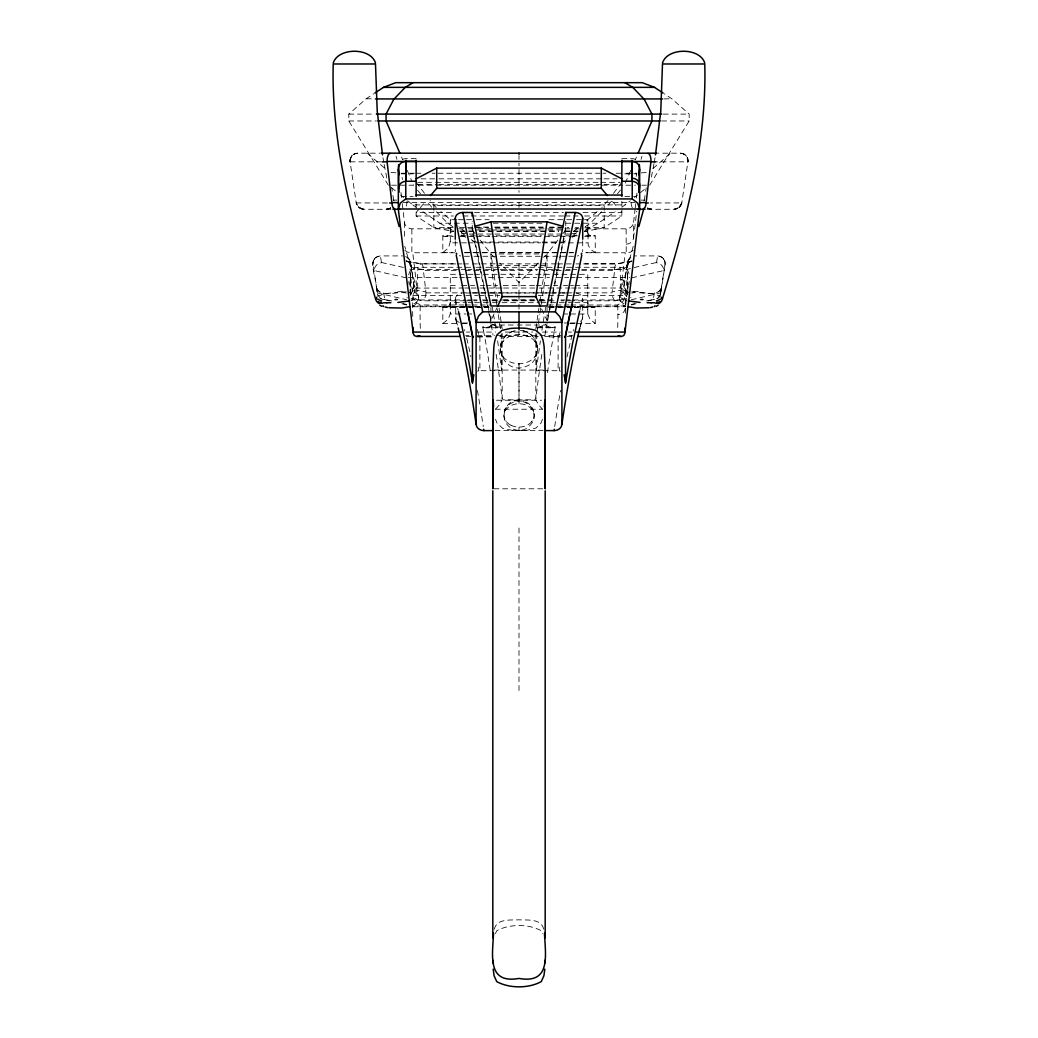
<?xml version="1.0" encoding="UTF-8"?>
<svg xmlns="http://www.w3.org/2000/svg" width="1038" height="1038" viewBox="0 0 1038 1038"><rect width="100%" height="100%" fill="white"/><g stroke="black" fill="none" stroke-linecap="round" stroke-linejoin="round"><path stroke-width="0.75" stroke-dasharray="5 3.75" d="M450.297 313.606L450.297 311.932M450.297 307.559L450.297 305.522M450.297 241.361L448.572 247.913L442.824 252.506L442.824 235.821L452.555 235.821M519 334.483L519 331.446M519 207.392L519 201.009M587.768 309.7L587.768 307.559M587.768 303.576L587.768 302.317M587.768 233.018L587.768 231.539L584.537 231.539M566.722 267.298L620.101 267.298A351.83 13.455 -84.3 0 1 620.348 279.65L620.283 288.019L578.153 288.019M627.588 274.577L627.782 288.343M627.769 283.789L627.731 294.494M627.782 288.824L627.769 291.328M648.166 300.916L657.547 298.555L660.492 293.962A319.367 0.895 -81.5 0 1 661.764 286.722L665.086 264.508C665.721 260.097 662.062 256.036 657.69 255.919L634.996 255.919M410.269 294.636L410.218 285.541M410.231 283.75L410.438 273.915M410.218 287.124L410.244 282.154M627.756 292.885L627.769 291.847M619.582 295.415L621.178 298.062L626.537 300.423M410.36 276.16L410.412 274.577M450.297 302.447L450.181 304.848L450.297 302.59L466.464 302.681M391.028 209.287L363.637 209.287L358.331 207.081L356.242 202.981L350.104 161.837C349.339 157.426 353.037 153.092 357.5 153.183L380.012 153.183M646.972 209.287L674.363 209.287L679.669 207.081L681.758 202.981L687.896 161.837C688.687 157.465 684.95 153.079 680.5 153.183L657.988 153.183M389.834 300.916L380.453 298.555L377.508 293.962A319.367 0.895 81.5 0 0 376.236 286.722C376.794 278.236 365.856 258.19 380.31 255.919L403.004 255.919M450.284 302.681C450.31 306.054 446.496 308.468 442.824 307.144L442.824 323.441L458.705 323.441M620.101 267.298A7.487 7.123 0.1 0 1 627.536 275.213L625.213 295.506L573.586 295.506M626.135 244.164A7.487 6.981 0 0 0 633.569 237.949L633.569 222.469L635.087 209.17M635.217 208.067L635.723 203.63M636.359 198.089L636.995 192.562M628.898 284.568L629.262 281.493M500.446 347.289C501.017 338.622 508.542 331.2 517.171 330.473M504.157 413.993C508.296 385.98 549.4 407.869 528.498 426.981C520.817 433.806 507.271 429.693 504.689 419.767C497.955 400.006 532.494 392.533 533.843 413.993M625.719 305.094L627.782 287.383A344.318 13.455 -84.2 0 0 627.549 275.304M633.569 237.949L636.709 211.155M350.091 161.772L350.623 157.698M620.283 288.019L620.945 288.045L625.265 252.753L583.408 252.753M350.014 160.462L351.83 155.778L354.516 153.806L357.5 153.183M535.829 328.748L537.982 314.423M538.216 312.827L538.93 308.052M539.89 301.695L547.052 253.947L557.886 240.076M536.828 333.756L536.361 370.696L558.107 370.696L558.107 336.922L545.677 336.922M537.074 332.173L539.682 314.735M539.929 313.152L547.052 265.624L547.052 253.947L543.691 257.372M627.341 294.494L625.862 291.133L623.514 288.875A321.04 0.895 -81.5 0 1 624.266 284.516L627.601 262.303A7.474 7.474 0 0 1 631.74 256.658M645.052 195.468L644.274 200.71A7.487 7.487 0 0 0 644.209 201.424M645.688 191.239L646.207 187.748M678.748 207.872L681.771 202.916L650.579 202.981M633.219 246.291L619.673 294.844C618.376 299.411 620.984 304.51 625.317 306.34M619.595 295.246L619.336 296.894L619.595 295.246A7.487 7.214 7.2 0 0 626.822 304.394M660.492 293.962L661.777 286.709A7.474 7.474 0 0 1 654.368 293.079A312.049 0.895 -81.3 0 0 653.2 299.554L645.896 301.059M626.654 266.532A7.668 6.942 69.3 0 1 631.921 261.031L628.833 262.614L627.043 265.52L627.873 262.549L626.809 266.571L627.601 262.303M653.992 163.563L651.202 178.004M654.251 162.123L655.03 157.776M413.5 287.682L413.799 286.384L411.982 290.484L409.439 292.392M548.959 311.076L547.052 320.573L541.109 307.897M549.271 309.48L565.749 227.075L549.634 227.075M547.688 320.327L565.749 229.995L565.749 221.237M554.5 330.772L555.265 327.022L535.919 327.022M558.107 336.922A7.487 4.671 0 0 1 559.041 336.961L560.559 329.396M636.177 176.395L636.826 173.229L623.579 173.229M681.771 202.916L679.254 207.47L674.363 209.287M410.464 295.454L412.67 290.432L416.653 288.097L463.091 288.019M579.892 309.947L582.72 299.152L582.72 317.148L580.008 327.204M410.659 294.494L411.515 292.197M580.398 326.334L582.603 318.147M573.158 330.992L573.534 329.591M494.283 929.231C496.826 918.319 510.592 920.278 519 919.824C527.408 920.278 541.174 918.319 543.717 929.231M641.03 159.346L641.964 156.271M542.446 419.287L541.525 421.856A22.823 17.815 0 0 1 540.837 423.245L535.958 428.032L527.006 430.277A66.51 51.913 0 0 1 519.688 430.588L518.312 430.601A71.843 56.078 0 0 1 512.474 430.407L502.716 428.37L497.163 423.245A22.823 17.815 0 0 1 496.475 421.856L495.554 419.287M627.51 262.588L628.457 259.76L632.35 256.399M661.66 287.163L660.856 289.589L661.777 286.709C658.001 299.165 640.498 290.484 631.688 293.079M630.702 170.492L624.383 185.205L635.438 185.205M635.295 159.787L636.437 157.101M495.411 933.694L496.748 930.749C509.373 923.794 528.627 923.794 541.252 930.749L542.589 933.694M489.677 314.242L490.948 320.573L496.891 307.897M374.653 258.514L373.135 261.317L372.914 264.508A341.489 0.96 81.5 0 1 374.16 271.541L377.339 292.885L406.74 299.787M649.645 185.205L689.18 120.966L689.18 114.102L671.807 98.753L664.229 93.77M633.193 250.301L630.455 252.182L626.212 252.766L626.135 228.827A7.487 7.136 0 0 0 633.569 222.469M502.509 342.203L503.196 341.268M535.491 355.969L534.804 356.903M505.804 409.919L506.362 409.167M532.196 420.935L531.677 421.623M607.983 200.568L601.845 207.574M613.484 193.328L621.866 182.325M562.804 233.771L565.749 229.995L544.794 229.995M611.512 201.216L606.257 207.211M617.454 193.834L620.426 190.136M419.222 208.872L416.134 212.492L455.02 212.492M420.26 207.665L425.398 201.619M351.363 156.388L352.349 155.233M538.073 263.107L519 282.57L499.927 263.107M601.677 211.778L590.22 223.222L585.185 226.751M388.355 185.205L348.82 120.966L348.82 114.102L366.193 98.753L373.771 93.77M495.658 408.972L499.784 404.392L502.042 399.812L535.958 399.812L538.216 404.392L542.342 408.972M652.954 168.493L670.704 153.183M597.148 211.609L585.302 221.73M548.012 234.043L570.55 234.043L579.152 226.855M621.866 207.211L630.326 200.814M634.4 197.531L637.449 195.066M640.498 192.601L646.596 187.67M448.416 306.405L445.198 307.469L466.944 307.469M472.459 240.842L474.638 242.023L563.362 242.023L566.722 239.674M573.43 234.977L576.791 232.629M585.147 230.28L598.225 223.222L615.119 211.778M621.866 201.268L621.866 215.982L604.181 227.633L584.641 231.526M620.815 293.339L621.347 293.014A18.256 4.645 10.7 0 1 623.643 292.353M377.611 296.206L385.604 293.598L397.723 292.353M563.362 242.023L565.541 240.842M572.081 237.326L576.44 234.977M389.302 208.677L390.275 208.158L386.331 209.287L387.628 209.17M412.683 306.34C417.004 304.51 419.637 299.398 418.327 294.844L404.781 246.291M353.543 154.312L356.19 153.3M537.23 328.086L545.651 324.154M442.824 235.821C449.13 239.389 448.779 230.864 453.541 231.539L433.858 227.633L416.134 215.982L416.134 201.268M447.599 235.937L445.263 236.327L453.372 236.327M442.824 323.441L447.949 319.47L450.284 313.982L466.049 313.982M677.697 208.508L675.466 209.209M555.265 327.022L552.281 327.774M477.493 371.085L478.816 370.748A358.538 33.995 85.6 0 0 477.83 364.779M584.692 236.327L595.241 235.821L595.241 252.506L585.717 252.506M411.463 300.423L416.822 298.062L418.418 295.415M515.354 330.746C488.223 336.234 502.029 376.638 526.162 366.362C543.873 360.16 539.591 331.265 520.829 330.473M574.844 302.681L587.78 302.681L590.051 306.69L595.241 307.144L595.241 323.441L576.194 323.441M570.796 304.99L617.74 304.99L622.67 301.85L625.097 296.647A322.014 12.586 -84.2 0 1 625.265 316.681M631.26 299.787L660.661 292.885L663.84 271.554A341.489 0.96 -81.5 0 1 665.086 264.521L664.865 261.317L663.347 258.514M625.823 305.951L571.497 306.444M617.74 304.99L617.908 314.54A314.501 12.573 -84 0 1 617.662 329.604M630.351 268.518L626.615 269.53L579.541 269.53M631.351 304.99L636.138 303.732M631.753 277.834L663.918 270.516A7.798 7.007 66.2 0 0 656.548 262.718M634.088 267.545L656.535 262.51M631.286 304.497L634.945 303.576M488.431 327.489L486.303 327.813L500.861 327.749M614.626 269.685L626.667 267.454L623.514 288.875L621.048 288.058M570.55 234.043L576.804 232.927M626.874 298.516L615.106 300.799L573.054 300.799M623.41 289.771L612.096 291.963L614.587 270.542L581.721 270.542M632.064 261.135L617.701 263.899L582.227 263.899M631.895 260.966L616.689 263.782L584.796 263.86M641.212 172.879L647.05 172.425M477.545 337.052L478.959 336.961A7.487 4.671 0 0 1 479.893 336.922L492.323 336.922M664.138 98.908L671.807 98.753M641.082 200.113L644.364 200.1M412.968 306.755L467.295 306.703M348.82 114.102L374.731 114.102M663.269 114.102L689.18 114.102M348.82 120.966L376.353 120.966M661.647 120.966L689.18 120.966M416.134 158.645L406.066 158.645A7.487 6.981 0 0 0 402.368 159.554M621.866 158.645L631.934 158.645A7.487 6.981 0 0 1 635.632 159.554M350.104 161.837L382.256 161.837M652.526 161.837L687.896 161.837M414.421 173.229L401.174 173.229L402.485 179.561M415.901 173.229L421.791 173.229M432.106 173.229L435.052 173.229M437.997 173.229L600.003 173.229M602.948 173.229L605.894 173.229M616.209 173.229L622.099 173.229M401.252 173.852L413.163 173.852M624.837 173.852L636.748 173.852M421 178.834L437.193 178.834M438.815 178.834L602.416 178.834M604.038 178.834L617 178.834M417.756 182.325L433.962 182.325M435.584 182.325L599.186 182.325M600.807 182.325L620.244 182.325M417.704 184.362L437.154 184.362M438.776 184.362L602.481 184.362M604.103 184.362L620.309 184.362M391.508 185.205L413.617 185.205L412.462 182.532M418.47 185.205L622.761 185.205M641.756 185.205L646.492 185.205M401.252 196.454L413.163 196.454M624.837 196.454L636.748 196.454M403.172 202.605L634.828 202.605M387.421 202.981L356.229 202.916L359.252 207.872M407.675 200.814L412.761 204.914L625.239 204.914M474.457 212.492L563.543 212.492M582.98 212.492L621.866 212.492L618.778 208.872M416.134 215.982L453.398 215.982M463.117 215.982L469.591 215.982M471.213 215.982L563.543 215.982M565.165 215.982L571.64 215.982M573.261 215.982L578.127 215.982M584.602 215.982L621.866 215.982M456.772 219.68L450.297 219.68L440.903 211.609M458.394 219.68L464.855 219.68M466.477 219.68L474.561 219.68M476.183 219.68L489.119 219.68M548.946 219.68L565.126 219.68M566.735 219.68L574.831 219.68M576.44 219.68L582.915 219.68M584.537 219.68L587.768 219.68L588.183 245.266L590.881 249.626L595.176 252.481M422.881 211.778L439.775 223.222L472.056 223.222M493.102 223.222L544.898 223.222M565.944 223.222L598.225 223.222M488.366 227.075L472.251 227.075L489.365 312.659M494.815 227.075L543.185 227.075M453.139 227.633L433.858 227.633L433.858 211.869M459.562 227.633L465.997 227.633M467.606 227.633L488.496 227.633M494.918 227.633L543.121 227.633M549.556 227.633L568.837 227.633M575.26 227.633L578.477 227.633M584.9 227.633L604.181 227.633L604.181 211.869M403.289 212.492L404.431 222.469A7.487 7.11 6.9 0 0 411.865 228.827L452.14 228.827M458.588 228.827L466.646 228.827M468.255 228.827L476.312 228.827M477.921 228.827L563.31 228.827M564.919 228.827L572.976 228.827M574.585 228.827L579.412 228.827M585.86 228.827L626.135 228.827M489.975 229.995L472.251 229.995L472.251 221.237M491.597 229.995L543.185 229.995M450.297 230.968L453.541 230.968M460.003 230.968L472.939 230.968M479.413 230.968L558.652 230.968M565.126 230.968L578.062 230.968M584.537 230.968L587.768 230.968M460.003 231.539L472.939 231.539M479.413 231.539L558.652 231.539M565.126 231.539L578.062 231.539M469.15 234.043L493.297 234.043M494.905 234.043L546.403 234.043M460.664 235.821L468.761 235.821M470.383 235.821L489.845 235.821M496.333 235.821L541.732 235.821M548.22 235.821L570.926 235.821M572.548 235.821L577.413 235.821M585.523 235.821L595.241 235.821M459.86 236.327L474.444 236.327M476.066 236.327L490.455 236.327M492.038 236.327L542.848 236.327M544.444 236.327L557.134 236.327M560.377 236.327L576.596 236.327M466.477 242.84L450.297 242.84L450.297 219.68L452.763 221.73M468.086 242.84L492.349 242.84M493.971 242.84L540.863 242.84M542.485 242.84L566.735 242.84M568.357 242.84L587.768 242.84M442.824 252.506L452.347 252.506M465.05 252.506L471.395 252.506M472.991 252.506L480.931 252.506M482.514 252.506L557.134 252.506M560.312 252.506L566.67 252.506M569.836 252.506L573.015 252.506M454.592 252.753L412.735 252.753L416.952 288.058M464.258 252.753L472.303 252.753M473.912 252.753L480.36 252.753M481.969 252.753L559.248 252.753M560.87 252.753L567.306 252.753M568.915 252.753L573.742 252.753M498.967 253.947L539.033 253.947M464.427 256.269L472.459 256.269M474.055 256.269L567.15 256.269M568.759 256.269L573.573 256.269M455.773 263.899L420.299 263.899L405.936 261.135M457.317 263.899L461.936 263.899M463.48 263.899L480.451 263.899M481.398 263.86L556.602 263.86M557.549 263.899L574.52 263.899M576.064 263.899L580.683 263.899M480.114 240.076L490.948 253.947L490.948 265.624L547.052 265.624M410.257 294.026A344.227 13.442 84.2 0 1 410.451 275.304A7.487 7.123 0 0 1 417.899 267.298L474.509 267.298M476.131 267.298L484.214 267.298M485.836 267.298L555.395 267.298M557.017 267.298L565.1 267.298M458.459 269.53L411.385 269.53L407.649 268.518M461.157 269.53L465.193 269.53M467.879 269.53L471.914 269.53M475.949 269.53L484.019 269.53M485.369 269.53L498.824 269.53M500.16 269.53L537.84 269.53M539.176 269.53L552.631 269.53M553.981 269.53L562.051 269.53M566.086 269.53L570.121 269.53M572.807 269.53L576.843 269.53M456.279 270.542L423.413 270.542L425.904 291.963L414.59 289.771M465.232 270.542L481.658 270.542M483.163 270.542L495.1 270.542M501.082 270.542L536.918 270.542M542.9 270.542L554.837 270.542M556.342 270.542L572.768 270.542M472.939 274.317L450.297 274.317L450.297 313.567M474.561 274.317L560.273 274.317M561.895 274.317L587.768 274.317L587.768 313.606M408.362 277.38L458.069 277.38M459.678 277.38L464.479 277.38M466.088 277.38L482.125 277.38M488.535 277.38L496.553 277.38M498.162 277.38L536.633 277.38M538.242 277.38L549.465 277.38M555.875 277.38L568.707 277.38M570.303 277.38L575.117 277.38M576.726 277.38L629.638 277.38M450.297 285.619L458.9 285.619M461.754 285.619L474.638 285.619M480.373 285.619L484.668 285.619M486.095 285.619L497.552 285.619M503.287 285.619L534.791 285.619M536.218 285.619L549.102 285.619M553.397 285.619L557.691 285.619M563.426 285.619L567.721 285.619M570.589 285.619L573.443 285.619M574.883 285.619L587.768 285.619M464.713 288.019L469.578 288.019M471.2 288.019L501.99 288.019M503.612 288.019L537.632 288.019M539.254 288.019L570.044 288.019M571.666 288.019L576.531 288.019M425.943 292.846L471.018 292.846M472.472 292.846L478.284 292.846M481.191 292.846L501.549 292.846M503.002 292.846L534.998 292.846M536.451 292.846L556.809 292.846M559.716 292.846L565.528 292.846M566.982 292.846L612.057 292.846M406.312 293.079C397.502 290.484 379.999 299.165 376.223 286.709A7.474 7.474 0 0 0 383.632 293.079A312.049 0.895 81.3 0 1 384.8 299.554L392.105 301.059M466.218 293.014L471.018 293.014M472.614 293.014L479.011 293.014M480.607 293.014L560.585 293.014M562.181 293.014L568.577 293.014M461.469 295.506L412.787 295.506L410.464 275.213M465.893 295.506L477.688 295.506M479.167 295.506L486.55 295.506M488.016 295.506L499.823 295.506M538.177 295.506L545.56 295.506M548.505 295.506L557.354 295.506M558.833 295.506L572.107 295.506M410.892 299.943L464.946 299.943M467.645 299.943L471.706 299.943M473.056 299.943L477.104 299.943M482.514 299.943L490.624 299.943M491.973 299.943L498.733 299.943M502.781 299.943L535.219 299.943M539.267 299.943L546.027 299.943M547.376 299.943L555.486 299.943M560.896 299.943L564.944 299.943M566.294 299.943L570.355 299.943M573.054 299.943L627.108 299.943M492.544 300.112L502.171 300.112M503.767 300.112L537.437 300.112M539.033 300.112L545.456 300.112M464.946 300.799L422.894 300.799L411.126 298.516M466.451 300.799L470.954 300.799M473.951 300.799L476.961 300.799M482.968 300.799L488.963 300.799M491.973 300.799L497.981 300.799M503.988 300.799L534.012 300.799M540.019 300.799L546.027 300.799M549.037 300.799L555.032 300.799M561.039 300.799L564.049 300.799M567.046 300.799L571.549 300.799M468.086 302.681L472.939 302.681M474.548 302.681L490.727 302.681M492.349 302.681L500.433 302.681M502.055 302.681L539.254 302.681M540.876 302.681L548.959 302.681M550.581 302.681L566.748 302.681M568.37 302.681L573.223 302.681M463.96 304.99L420.26 304.99L415.33 301.85L412.916 296.712A321.832 12.573 84.2 0 0 412.735 316.629M465.582 304.99L470.435 304.99M472.056 304.99L478.531 304.99M480.153 304.99L489.858 304.99M548.142 304.99L554.616 304.99M556.225 304.99L562.7 304.99M564.322 304.99L569.174 304.99M466.503 306.444L412.177 305.951M467.814 306.444L473.069 306.444M474.379 306.444L479.621 306.444M483.565 306.444L488.807 306.444M549.193 306.444L554.435 306.444M558.379 306.444L563.621 306.444M564.932 306.444L570.186 306.444M468.865 306.703L473.562 306.703M475.132 306.703L489.235 306.703M548.765 306.703L553.475 306.703M555.032 306.703L562.868 306.703M564.438 306.703L569.135 306.703M570.705 306.703L625.032 306.755M442.824 307.144L467.139 307.144M468.761 307.144L473.626 307.144M475.248 307.144L489.845 307.144M548.22 307.144L566.06 307.144M567.682 307.144L572.548 307.144M574.17 307.144L595.241 307.144M468.501 307.469L480.931 307.456M484.097 307.456L488.872 307.456M549.206 307.456L557.134 307.456M558.691 307.456L572.678 307.469M574.235 307.469L592.867 307.469L589.701 306.457M467.476 313.982L471.771 313.982M563.426 313.982L567.734 313.982M570.589 313.982L576.324 313.982M579.191 313.982L587.78 313.982L590.051 319.393L595.176 323.415M462.598 322.974L470.655 322.974M564.114 322.974L568.954 322.974M570.563 322.974L575.402 322.974M461.871 323.441L468.229 323.441M569.836 323.441L574.611 323.441M490.779 325.011L547.221 325.011M483.5 330.772L482.735 327.022L502.081 327.022M466.425 332.069L469.656 332.069M477.752 332.069L495.541 332.069M505.247 332.069L532.754 332.069M542.459 332.069L560.248 332.069M568.344 332.069L571.575 332.069M465.725 335.456L468.955 335.456M477.026 335.456L494.776 335.456M496.398 335.456L538.372 335.456M539.994 335.456L560.974 335.456M569.045 335.456L572.275 335.456M466.257 336.429L471.005 336.429M477.337 336.429L493.31 336.429M499.732 336.429L538.268 336.429M544.691 336.429L560.663 336.429M566.995 336.429L571.743 336.429M494.438 370.06L545.145 370.06M501.172 333.756L501.639 370.696L479.893 370.696L479.893 336.922M496.424 400.24L541.577 400.24M495.36 409.231L542.64 409.231M495.061 430.588L542.939 430.588M493.919 488.794L544.081 488.794M453.204 263.86L421.311 263.782L406.105 260.966A7.668 6.942 -69.3 0 1 411.346 266.532M537.139 327.749L551.697 327.813L549.569 327.489M393.636 200.1L396.918 200.113M366.193 98.753L373.862 98.908M560.455 337.052L559.119 336.961M640.277 292.353L652.396 293.598L660.389 296.206M390.95 172.425L396.788 172.879M650.372 209.17L651.669 209.287A7.487 7.487 0 0 1 647.258 207.847M520.22 330.499C529.095 330.824 536.906 338.453 537.554 347.289M485.719 327.774L482.735 327.022M363.637 209.287L358.746 207.47L356.229 202.916M461.274 232.927L467.541 234.043L458.926 226.855M381.465 262.51L403.912 267.545M423.374 269.685L411.333 267.454L414.512 288.862A321.04 0.895 81.5 0 0 413.734 284.516L410.399 262.303A7.474 7.474 0 0 0 406.26 256.658M680.5 153.183L683.484 153.806L686.17 155.778L687.986 160.462M648.698 208.677L647.725 208.158L651.669 209.287M362.534 209.209L360.303 208.508M403.055 303.576L406.714 304.497M401.862 303.732L406.649 304.99M406.247 277.834L374.082 270.516A7.798 7.007 -66.2 0 1 381.452 262.718M681.81 153.3L684.457 154.312M590.466 235.937C592.036 236.898 586.665 234.004 587.768 231.682M406.105 260.966L409.167 262.614L410.957 265.52L410.127 262.549L411.191 266.571L410.399 262.303M560.507 371.085L559.261 370.761A358.538 33.995 -85.6 0 1 560.17 364.831M492.349 324.154L500.77 328.086M439.775 223.222L452.853 230.28M461.56 234.977L465.919 237.326M405.65 256.399L409.543 259.76L410.49 262.588M417.185 293.339L416.653 293.014A18.256 4.645 -10.7 0 0 414.357 292.353M412.761 204.914L416.134 207.211M452.815 226.751L447.78 223.222L436.323 211.778M461.209 232.629L464.57 234.977M471.278 239.674L474.638 242.023M628.561 292.392L626.018 290.484L624.201 286.384L624.5 287.682M391.404 187.67L397.502 192.601M400.551 195.066L403.6 197.531M436.207 207.574L430.056 200.568M367.296 153.183L385.046 168.493M431.743 207.211L426.488 201.216M494.309 257.372L490.948 253.947L498.11 301.695M685.651 155.233L686.637 156.388M612.602 201.619L617.74 207.665M534.804 341.268L535.491 342.203M503.196 356.903L502.509 355.969M531.638 409.167L532.196 409.919M506.323 421.623L505.804 420.935M417.574 190.136L420.546 193.834M475.196 233.771L472.251 229.995L490.948 323.506M416.134 182.325L424.529 193.328M404.807 250.301L407.545 252.182L411.865 252.766L411.865 228.827M625.629 290.809L627.134 293.767M401.563 157.101L402.705 159.787M407.298 170.492L411.891 181.196M687.377 157.698L687.909 161.772M376.34 287.163L377.508 293.962M396.036 156.271L396.97 159.346M455.397 299.58L456.006 319.691M455.397 318.147L457.667 326.555M455.513 300.008L455.591 300.293A351.181 34.007 85.5 0 1 458.199 310.323M456.175 320.353L457.992 327.204M464.466 329.591L464.842 330.992M386.798 178.004L384.008 163.563M477.441 329.396L478.959 336.961M418.405 295.246L418.664 296.894L418.405 295.246A7.487 7.214 -7.2 0 1 411.178 304.394M382.97 157.776L383.749 162.123M499.07 308.052L502.171 328.748M490.948 265.624L498.071 313.152M498.318 314.735L500.926 332.173M391.793 187.748L392.312 191.239M392.948 195.468L393.726 200.71A7.487 7.487 0 0 1 393.791 201.424M408.738 281.493L409.102 284.568M401.005 192.562L401.641 198.089M402.277 203.63L402.913 209.17M627.601 275.044L627.653 276.614L627.562 273.915M627.756 281.856L627.769 283.465M604.181 210.286L604.181 205.563L433.858 205.563L433.858 210.286M582.72 240.79L582.72 250.43A7.513 5.865 0 0 1 582.552 251.689M547.052 305.976L547.052 323.739M535.829 333.522L535.829 398.748A326.256 23.77 -86.6 0 1 542.147 352.258M519 155.687L519 159.45M519 163.213L519 165.717M519 169.466L519 187.125M519 190.59L519 192.328M519 263.73L519 294.766M519 295.467L519 309.973M519 427.098L519 430.588M519 527.992L519 691.58M502.171 333.522L502.171 398.748A326.256 23.77 86.6 0 0 495.853 352.258M490.948 307.443L490.948 320.586M455.28 240.79L455.28 250.43A7.513 5.865 0 0 0 455.448 251.689M404.431 222.469L404.431 239.285M420.299 328.384A314.592 12.573 84 0 1 420.26 304.99M625.343 308.325A7.487 6.981 0 0 1 617.908 314.54M417.717 288.019A351.765 13.455 84.3 0 1 417.899 267.298M620.348 279.65A7.487 6.981 0 0 1 627.782 287.383M619.92 295.298A33.514 8.421 7.1 0 1 622.164 293.65M621.295 291.756A15.713 3.944 10.4 0 1 625.148 290.744M631.636 291.886A21.577 1.998 3.1 0 1 634.711 291.976M633.284 291.47A33.216 2.465 2.9 0 1 640.238 291.769M415.836 293.65A33.514 8.421 -7.1 0 1 418.08 295.298M412.852 290.744A15.713 3.944 -10.4 0 1 416.705 291.756M403.289 291.976A21.577 1.998 -3.1 0 1 406.364 291.886M397.762 291.769A33.216 2.465 -2.9 0 1 404.716 291.47M491.182 324.946A326.256 23.77 86.6 0 1 493.037 335.092M544.963 335.092A326.256 23.77 -86.6 0 1 546.818 324.946M492.272 307.3A356.968 26.015 86.6 0 1 494.283 319.003M494.944 323.142A356.968 26.015 86.6 0 1 496.073 330.292M497.63 340.84A356.968 26.015 86.6 0 1 501.639 370.696M536.361 370.696A356.968 26.015 -86.6 0 1 540.37 340.84M541.927 330.292A356.968 26.015 -86.6 0 1 544.392 314.981M545.054 311.076A356.968 26.015 -86.6 0 1 545.729 307.3M460.625 256.01A7.513 5.865 0 0 1 459.315 255.595M582.681 317.148A7.409 5.891 0 0 1 578.724 322.468M576.129 293.079A7.785 6.085 -0.2 0 1 582.655 299.152M466.711 338.349A320.95 31.802 85.4 0 1 470.941 356.825M477.428 390.483A320.95 31.802 85.4 0 1 483.293 426.553M459.328 322.39A7.409 5.787 0 0 1 455.319 317.148M554.707 426.553A320.95 31.802 -85.4 0 1 560.572 390.483M567.059 356.825A320.95 31.802 -85.4 0 1 572.042 335.378M552.32 327.437A9.459 6.241 -62.9 0 1 546.974 325.27M491.013 325.257A9.459 6.215 63 0 1 485.68 327.437M483.5 330.785A318.848 23.783 86.6 0 1 490.52 372.642M547.48 372.642A318.848 23.783 -86.6 0 1 554.5 330.785M455.345 299.152A7.785 6.085 0 0 1 461.871 293.079M578.685 255.595A7.513 5.865 0 0 1 577.375 256.01M680.526 153.429A7.759 7.175 -90 0 1 688.168 161.798M349.832 161.798A7.759 7.175 90 0 1 357.474 153.429M681.901 203.02A7.928 7.331 -90 0 1 674.376 209.118M363.624 209.118A7.928 7.331 90 0 1 356.099 203.02M390.742 207.847A7.487 7.487 0 0 1 386.331 209.287M651.656 209.04A7.759 7.162 90 0 1 647.427 207.924M643.988 201.1A7.759 7.162 90 0 1 644.014 200.684M393.986 200.684A7.759 7.162 -90 0 1 394.012 201.1M390.573 207.924A7.759 7.162 -90 0 1 386.344 209.04M406.961 201.087A7.772 2.971 -90 0 1 405.728 207.613M632.272 207.613A7.772 2.971 90 0 1 631.039 201.087M615.093 300.631A7.902 2.932 84.9 0 1 612.005 292.846M630.793 297.841A313.437 0.895 -81.3 0 1 630.896 297.27M626.705 296.284A7.798 7.045 68.5 0 1 623.189 289.771M627.86 292.028A7.487 7.487 0 0 1 624.279 284.49M660.687 294.014A7.85 7.045 65.2 0 1 653.213 299.398M625.382 306.586A7.798 2.829 83.2 0 1 624.007 306.236M626.628 269.685A7.941 2.893 83.5 0 1 629.288 274.875M626.809 266.571A342.384 0.96 -81.5 0 1 627.588 262.316M614.548 269.621A7.824 2.893 85.1 0 1 617.688 264.093M656.535 262.497A349.235 0.96 -81.7 0 1 657.677 255.932A7.474 7.474 0 0 1 665.086 264.508M425.995 292.846A7.902 2.932 -84.9 0 1 422.907 300.631M407.104 297.27A313.437 0.895 81.3 0 1 407.207 297.841M414.811 289.771A7.798 7.045 -68.5 0 1 411.295 296.284M413.721 284.49A7.487 7.487 0 0 1 410.14 292.028M384.787 299.398A7.85 7.045 -65.2 0 1 377.313 294.014M413.993 306.236A7.798 2.829 -83.2 0 1 412.618 306.586M408.713 274.875A7.941 2.893 -83.5 0 1 411.372 269.685M410.412 262.316A342.384 0.96 81.5 0 1 411.191 266.571M420.312 264.093A7.824 2.893 -85.1 0 1 423.452 269.621M381.465 262.497A349.235 0.96 81.7 0 0 380.323 255.932A7.474 7.474 0 0 0 372.914 264.508M519 363.689L519 403.743L519 363.689M509.619 361.73A18.697 14.597 -0.2 0 0 537.697 349.092A18.697 14.597 -0.2 0 0 509.671 336.442A18.697 14.597 -0.2 0 0 509.619 361.73M511.124 425.346A14.96 11.678 0.1 0 0 533.96 415.784A14.96 11.678 0.1 0 0 511.916 405.131A14.96 11.678 0.1 0 0 511.124 425.346"/><path stroke-width="1.5" d="M492.816 490.818L492.816 937.548M519 329.928L519 311.828M545.184 490.818L545.184 937.548M493.193 400.538L492.829 488.794L492.855 370.06L493.829 347.016A92.473 72.193 0 0 1 494.841 340.736L496.475 335.897A18.995 14.83 0 0 1 497.176 334.638L502.055 330.369L510.281 328.462A68.923 53.807 0 0 1 517.612 328.138L520.388 328.112A74.58 58.219 0 0 1 526.266 328.332L535.608 330.227L540.824 334.638A18.995 14.83 0 0 1 541.525 335.897L542.991 340.114A89.125 69.572 0 0 1 544.146 347.016L545.145 370.06L545.171 488.794L544.807 400.538M544.807 400.24L544.431 406.792M493.517 933.201C492.7 954.765 486.524 984.219 519 978.432C551.476 984.219 545.3 954.765 544.483 933.201M579.619 311.024L572.561 343.435L565.541 382.853L564.166 374.796M639.019 174.838L639.655 169.298A7.487 7.136 0 0 0 632.22 161.383L621.866 161.383M638.915 192.251L639.655 185.945A7.487 6.981 0 0 0 632.22 178.212M544.807 969.129L543.912 975.733L541.252 981.611C528.627 988.578 509.373 988.578 496.748 981.611L494.088 975.733L493.193 969.129M544.535 430.588L554.097 430.588L554.292 429.291M540.448 306.495L535.829 296.634L547.052 221.821L562.635 226.193M638.902 192.108L639.343 166.599A7.487 6.981 0 0 0 639.33 164.51M655.484 154.87L660.791 111.04L662.491 63.98L704.763 63.98C707.008 144.542 685.249 222.781 662.348 299.204A7.487 7.214 10.5 0 1 658.624 303.68M662.516 62.929C667.434 47.346 699.742 47.385 704.737 62.929M333.263 62.929C338.258 47.385 370.566 47.346 375.484 62.929M582.72 239.194L582.72 218.317A7.513 5.865 0 0 0 575.182 212.492L565.749 212.479L547.052 305.976L490.948 305.976L472.251 212.479L462.818 212.479A7.513 5.865 0 0 0 455.267 218.317L455.28 239.194M579.827 327.982A328.306 31.789 -85.5 0 0 561.908 424.283L561.908 322.04L559.858 316.668L555.369 311.867L575.182 212.479M582.72 218.317L561.908 322.338L476.092 322.338L455.28 218.317M581.786 255.114L565.541 336.338L565.541 382.853M638.85 226.518L643.923 208.353M638.162 153.092L651.929 120.966L651.929 114.102L644.222 99.311L632.752 87.361L624.928 82.677M497.552 306.495L502.171 296.634L490.948 221.821L475.365 226.193M473.834 374.796L472.459 382.853L471.382 376.327A351.181 34.007 85.5 0 0 458.524 311.66M430.536 195.572L436.713 188.319L436.713 168.117L601.287 168.117L621.866 178.834M555.369 311.867L482.696 311.828L478.531 316.071L476.092 322.221L476.092 424.283A328.306 31.789 85.5 0 0 458.173 327.982M374.848 93.057L383.502 87.361L395.738 82.677L642.263 82.677L654.498 87.361L663.152 93.057M413.072 82.677L405.248 87.361L393.778 99.311L386.071 114.102L386.071 120.966L399.838 153.092M656.263 306.34L658.079 305.263M416.134 178.834L436.713 168.117M409.634 306.729L401.758 308.039L388.978 307.767M660.259 301.591L658.767 302.149A13.546 3.75 9.9 0 1 657.56 302.408L656.639 302.512M419.819 335.793L417.133 336.442L459.912 336.429M565.269 336.779L564.555 336.948M405.78 198.92L400.344 203.059L398.307 209.001L639.693 209.001L637.656 203.059L632.22 198.92L405.78 198.92L405.78 161.383L416.134 161.383M409.504 300.942L397.93 302.434M649.022 307.767L636.242 308.039L628.366 306.729M417.068 336.455L414.434 335.728L413.215 333.509A321.832 12.573 84.2 0 1 413.007 327.45M390.859 302.707L386.94 302.772M662.607 98.934L375.393 98.934M383.502 87.361L654.498 87.361M376.353 114.102L661.647 114.102M377.975 120.966L660.025 120.966M381.193 153.183L656.807 153.183M382.256 161.837L387.083 161.837L391.832 202.605L398.32 202.605M655.744 161.837L650.917 161.837L646.168 202.605L639.68 202.605M399.098 192.108L398.657 189.214A7.487 6.981 0 0 1 406.066 181.248L416.134 181.248M621.866 181.248L631.934 181.248A7.487 6.981 0 0 1 639.343 189.214M436.713 188.319L601.287 188.319L607.464 195.572M416.134 195.053L621.866 195.053M389.639 202.981L391.871 202.981A7.941 3.049 90 0 0 394.946 209.118M648.361 202.981L646.129 202.981A7.941 3.049 -90 0 1 643.054 209.118M392.987 209.287L399.812 209.287M638.188 209.287L645.013 209.287M490.948 221.821L547.052 221.821M502.171 296.634L535.829 296.634M461.573 332.069L413.033 332.069L398.345 209.339L398.345 169.298A7.487 7.136 0 0 1 405.78 161.383M576.427 332.069L624.967 332.069L639.655 209.339L639.655 169.298M578.088 336.429L621.528 336.442L623.773 335.559L624.785 333.445A321.962 12.573 -84.2 0 0 624.98 328.06M476.208 424.283A7.941 6.189 0 0 0 483.903 430.627L493.465 430.588M651.06 302.772L647.141 302.707M620.867 336.442L618.181 335.78M640.07 302.434L628.496 300.942M381.361 302.512L380.466 302.395A13.546 3.75 -9.9 0 1 379.207 302.162L377.741 301.591M473.445 336.948L472.731 336.779M379.921 305.263L381.737 306.34M394.077 208.353L399.15 226.518M379.376 303.68A7.487 7.214 -10.5 0 1 375.652 299.204C352.738 222.781 331.005 144.542 333.224 63.98L375.497 63.98L377.209 111.04L382.516 154.87M462.818 212.479L482.696 311.828M456.214 255.114L472.459 336.338L472.459 382.853M483.708 429.291L483.903 430.588M398.345 169.298L398.981 174.838M493.569 406.792L493.193 400.24M632.22 161.383L632.22 198.92M631.934 160.254L631.934 181.248M621.866 160.254L621.866 196.467M601.287 168.117L601.287 188.319M565.749 212.479L565.749 215.398M519 153.183L519 154.441M472.251 212.479L472.251 215.398M416.134 160.254L416.134 196.467M406.066 160.254L406.066 181.248M398.657 189.214L398.657 166.599A7.487 6.981 0 0 1 398.67 164.51M660.428 299.048A31.114 7.733 -1 0 1 656.418 300.955M661.972 298.01A33.683 8.291 -1.3 0 1 662.413 299.204M661.219 297.257A23.108 5.346 4.3 0 1 661.816 297.841M652.785 306.924A8.382 2.452 -0.2 0 1 650.307 307.624M654.991 305.665A20.371 5.54 -1.8 0 1 654.433 306.586M657.833 302.901A18.126 4.256 7 0 1 655.289 303.174M654.264 302.733A16.387 2.712 3.8 0 1 651.137 302.811M642.963 299.567A34.423 1.466 2.1 0 1 640.641 299.489M381.582 300.955A31.114 7.733 1 0 1 377.573 299.048M375.587 299.204A33.683 8.291 1.3 0 1 376.028 298.01M382.711 303.174A18.126 4.256 -7 0 1 380.168 302.901M386.863 302.811A16.387 2.712 -3.8 0 1 383.736 302.733M397.359 299.489A34.423 1.466 -2.1 0 1 395.037 299.567M376.184 297.841A23.108 5.346 -4.3 0 1 376.781 297.257M387.693 307.624A8.382 2.452 0.2 0 1 385.215 306.924M383.567 306.586A20.371 5.54 1.8 0 1 383.009 305.665M561.792 424.283A7.941 6.202 0 0 1 554.097 430.627M465.945 304.627A358.538 33.995 85.6 0 1 472.874 337.181M456.824 253.973A7.513 5.865 0 0 1 456.188 253.207M565.113 337.207A358.538 33.995 -85.6 0 1 572.042 304.627M581.812 253.207A7.513 5.865 0 0 1 581.176 253.973M647.855 153.429A7.785 2.997 90 0 1 651.047 161.474L387.057 161.461A7.785 2.997 90 0 1 390.145 153.429M544.678 934.823A90.358 88.515 0 0 1 544.911 937.963M493.322 963.433A90.384 88.541 0 0 1 493.089 960.28M493.089 937.963A90.358 88.515 0 0 1 493.322 934.823M544.911 960.28A90.384 88.541 0 0 1 544.678 963.433"/></g></svg>
